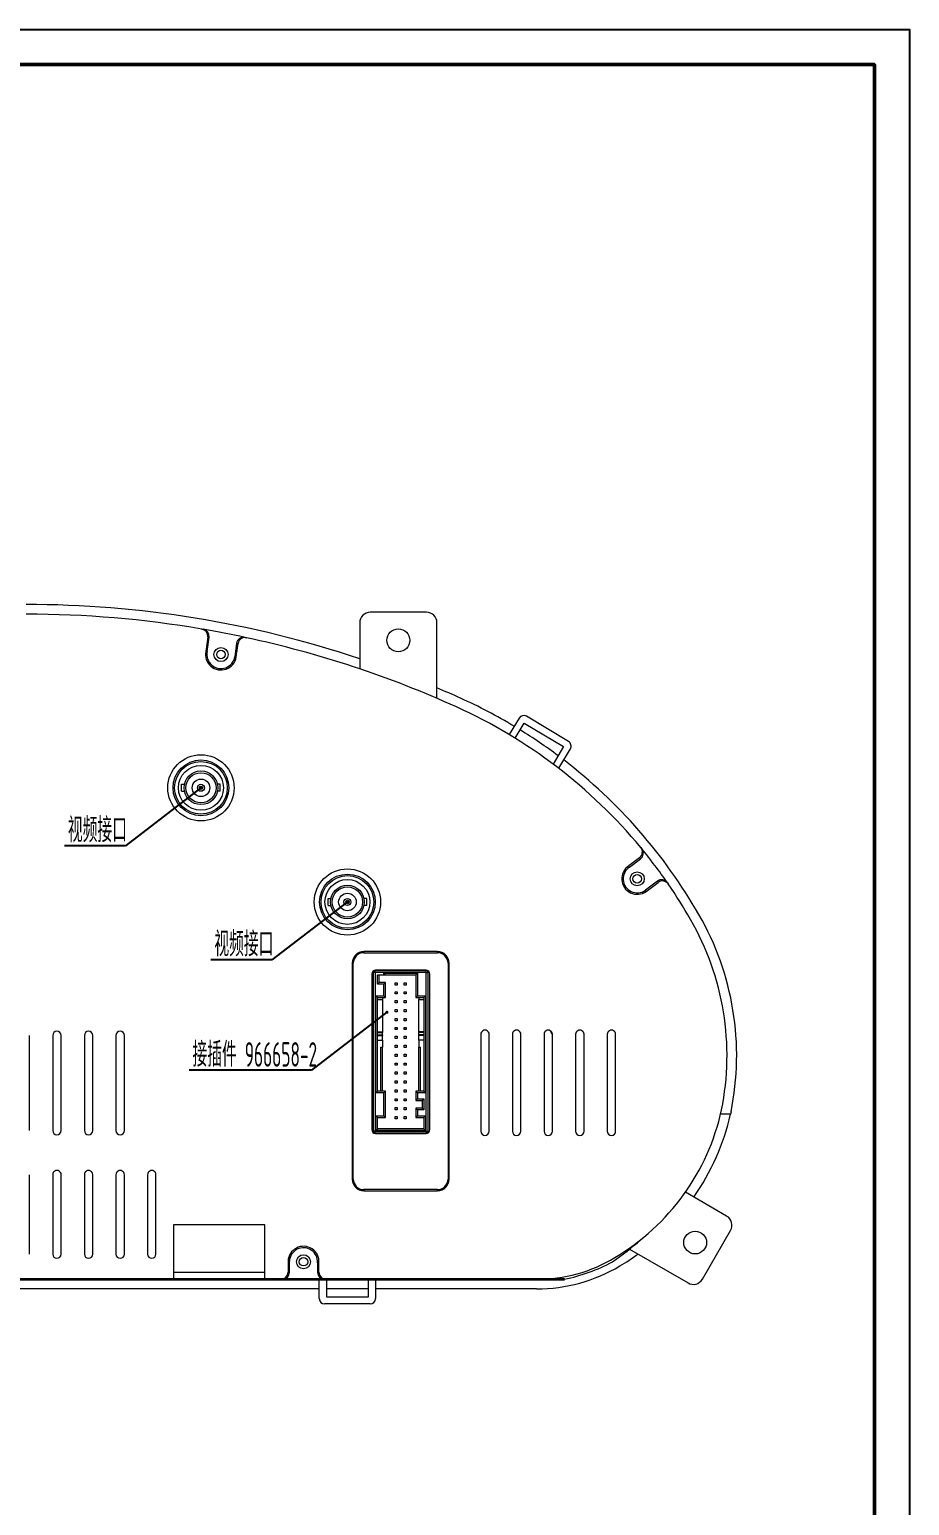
# Model space of a CAD drawing. Header units: millimetres. Extents: x 2768 to 3957, y 940 to 1781.
# Drawn here: x 3707 to 3957.5, y 1360.7 to 1781.2 of the extents above; entities that cross this region are included whole.
import ezdxf

# ---------------------------------------------------------------- set-up
doc = ezdxf.new("R2010")
doc.units = ezdxf.units.MM
for name, color, linetype, lineweight in [('文字标注', 3, 'Continuous', 25), ('粗实线', 7, 'Continuous', 50), ('细实线', 4, 'Continuous', 25)]:
    doc.layers.add(name, color=color, linetype=linetype, lineweight=lineweight)
doc.styles.add('SGW', font='gbenor.shx', dxfattribs={"width": 0.6, "bigfont": 'hztxt.shx'})
doc.dimstyles.new('线性', dxfattribs={"dimtxt": 7, "dimasz": 3.5, "dimexe": 1.25, "dimexo": 0.625, "dimtad": 1, "dimdsep": 46, "dimtxsty": 'SGW', "dimcen": 2.5, "dimadec": 0, "dimazin": 0, "dimtfac": 1, "dimtmove": 0, "dimatfit": 3, "dimfxl": 0, "dimarcsym": 0})

msp = doc.modelspace()

# ---------------------------------------------------------------- linework, layer by layer
at = {"layer": '粗实线', "color": 7, "lineweight": 0}
for p, q in [((3819.951, 1615.225), (3803.951, 1615.225)), ((3800.951, 1612.225), (3800.951, 1599.09)), ((3822.951, 1590.687), (3822.951, 1612.225)), ((3756.021, 1610.43), (3756.428, 1610.36)), ((3757.667, 1608.202), (3757.131, 1604.062)), ((3757.536, 1603.994), (3758.072, 1608.132)), ((3758.072, 1608.132), (3757.667, 1608.202)), ((3765.896, 1606.367), (3765.4, 1602.535)), ((3766.299, 1606.281), (3765.896, 1606.367)), ((3768.299, 1608.066), (3768.704, 1607.979)), ((3757.131, 1604.062), (3757.536, 1603.994)), ((3765.806, 1602.476), (3765.4, 1602.535)), ((3765.806, 1602.476), (3766.299, 1606.281)), ((3860.414, 1578.395), (3848.401, 1585.585)), ((3846.344, 1585.069), (3843.528, 1580.364)), ((3845.236, 1579.323), (3847.803, 1583.612)), ((3847.803, 1583.612), (3858.958, 1576.936)), ((3858.958, 1576.936), (3855.991, 1571.979)), ((3857.593, 1570.761), (3860.931, 1576.338)), ((3750.253, 1565.203), (3750.253, 1566.203)), ((3750.253, 1566.203), (3751.059, 1566.203)), ((3750.253, 1564.203), (3750.253, 1565.203)), ((3761.253, 1566.203), (3760.448, 1566.203)), ((3761.253, 1565.203), (3761.253, 1566.203)), ((3761.253, 1564.203), (3761.253, 1565.203)), ((3750.253, 1564.203), (3751.059, 1564.203)), ((3761.253, 1564.203), (3760.448, 1564.203)), ((3880.957, 1548.171), (3881.222, 1547.85)), ((3880.624, 1545.302), (3877.555, 1542.977)), ((3877.79, 1542.641), (3880.885, 1544.985)), ((3880.885, 1544.985), (3880.624, 1545.302)), ((3877.555, 1542.977), (3877.79, 1542.641)), ((3885.692, 1538.608), (3882.264, 1536.011)), ((3882.506, 1535.68), (3882.264, 1536.011)), ((3882.506, 1535.68), (3885.925, 1538.27)), ((3885.925, 1538.27), (3885.692, 1538.608)), ((3888.545, 1538.151), (3888.781, 1537.808)), ((3791.951, 1532.675), (3791.951, 1533.675)), ((3791.951, 1533.675), (3792.756, 1533.675)), ((3791.951, 1531.675), (3791.951, 1532.675)), ((3791.951, 1531.675), (3792.756, 1531.675)), ((3802.951, 1533.675), (3802.146, 1533.675)), ((3802.951, 1531.675), (3802.146, 1531.675)), ((3802.951, 1532.675), (3802.951, 1533.675)), ((3802.951, 1531.675), (3802.951, 1532.675)), ((3823.101, 1518.539), (3802.101, 1518.539)), ((3802.101, 1518.539), (3802.101, 1518.225)), ((3802.101, 1518.225), (3823.101, 1518.225)), ((3823.101, 1518.225), (3823.101, 1518.539)), ((3798.787, 1515.225), (3798.787, 1453.725)), ((3799.101, 1515.225), (3798.787, 1515.225)), ((3799.101, 1453.725), (3799.101, 1515.225)), ((3826.101, 1515.225), (3826.101, 1453.725)), ((3826.416, 1515.225), (3826.101, 1515.225)), ((3826.416, 1453.725), (3826.416, 1515.225)), ((3804.401, 1512.225), (3804.401, 1467.725)), ((3804.809, 1513.031), (3804.809, 1512.581)), ((3805.309, 1512.581), (3804.809, 1512.581)), ((3804.809, 1512.581), (3804.809, 1467.381)), ((3805.309, 1513.22), (3805.309, 1513.081)), ((3805.309, 1512.581), (3805.309, 1513.081)), ((3819.909, 1513.081), (3805.309, 1513.081)), ((3819.909, 1512.581), (3805.309, 1512.581)), ((3805.309, 1512.581), (3805.309, 1467.381)), ((3819.901, 1513.225), (3805.401, 1513.225)), ((3806.009, 1509.281), (3806.009, 1511.881)), ((3806.009, 1511.881), (3807.809, 1511.881)), ((3806.509, 1509.781), (3806.009, 1509.281)), ((3806.509, 1509.781), (3806.509, 1511.881)), ((3808.309, 1509.781), (3806.509, 1509.781)), ((3807.809, 1511.881), (3807.809, 1512.381)), ((3807.809, 1512.381), (3817.409, 1512.381)), ((3807.809, 1512.381), (3808.309, 1511.881)), ((3807.809, 1511.881), (3808.309, 1511.881)), ((3808.309, 1509.781), (3807.809, 1509.281)), ((3808.309, 1511.881), (3816.909, 1511.881)), ((3808.309, 1505.481), (3808.309, 1509.781)), ((3811.024, 1509.016), (3811.024, 1509.646)), ((3811.024, 1509.646), (3811.654, 1509.646)), ((3811.654, 1509.646), (3811.654, 1509.016)), ((3813.564, 1509.016), (3813.564, 1509.646)), ((3813.564, 1509.646), (3814.194, 1509.646)), ((3814.194, 1509.646), (3814.194, 1509.016)), ((3817.409, 1512.381), (3816.909, 1511.881)), ((3816.909, 1511.881), (3816.909, 1505.481)), ((3817.409, 1512.381), (3817.409, 1505.981)), ((3819.909, 1513.224), (3819.909, 1513.081)), ((3819.909, 1512.581), (3819.909, 1513.081)), ((3819.909, 1467.381), (3819.909, 1512.581)), ((3819.909, 1512.581), (3820.409, 1512.581)), ((3820.409, 1512.581), (3820.409, 1513.086)), ((3820.409, 1467.381), (3820.409, 1512.581)), ((3820.901, 1467.725), (3820.901, 1512.225)), ((3805.509, 1478.281), (3805.509, 1505.981)), ((3805.509, 1505.981), (3807.809, 1505.981)), ((3805.509, 1505.981), (3806.009, 1505.481)), ((3807.809, 1509.281), (3806.009, 1509.281)), ((3806.009, 1478.781), (3806.009, 1505.481)), ((3806.009, 1505.481), (3808.309, 1505.481)), ((3807.46, 1505.481), (3807.46, 1504.937)), ((3807.809, 1505.981), (3807.809, 1509.281)), ((3807.809, 1505.981), (3808.309, 1505.481)), ((3811.654, 1509.016), (3811.024, 1509.016)), ((3811.024, 1507.106), (3811.654, 1507.106)), ((3811.024, 1506.476), (3811.024, 1507.106)), ((3811.654, 1506.476), (3811.024, 1506.476)), ((3811.654, 1507.106), (3811.654, 1506.476)), ((3814.194, 1509.016), (3813.564, 1509.016)), ((3813.564, 1506.476), (3813.564, 1507.106)), ((3813.564, 1507.106), (3814.194, 1507.106)), ((3814.194, 1506.476), (3813.564, 1506.476)), ((3814.194, 1507.106), (3814.194, 1506.476)), ((3816.909, 1505.481), (3817.409, 1505.981)), ((3816.909, 1505.481), (3819.21, 1505.481)), ((3817.409, 1505.981), (3819.71, 1505.981)), ((3817.759, 1505.481), (3817.759, 1504.937)), ((3819.21, 1505.481), (3819.71, 1505.981)), ((3819.21, 1505.481), (3819.21, 1478.781)), ((3819.71, 1505.981), (3819.71, 1478.281)), ((3806.009, 1504.937), (3807.46, 1504.937)), ((3807.46, 1504.937), (3807.46, 1495.676)), ((3811.024, 1503.936), (3811.024, 1504.566)), ((3811.024, 1504.566), (3811.654, 1504.566)), ((3811.654, 1503.936), (3811.024, 1503.936)), ((3811.024, 1501.396), (3811.024, 1502.026)), ((3811.024, 1502.026), (3811.654, 1502.026)), ((3811.654, 1501.396), (3811.024, 1501.396)), ((3811.654, 1504.566), (3811.654, 1503.936)), ((3811.654, 1502.026), (3811.654, 1501.396)), ((3813.564, 1504.566), (3814.194, 1504.566)), ((3813.564, 1503.936), (3813.564, 1504.566)), ((3814.194, 1503.936), (3813.564, 1503.936)), ((3813.564, 1501.396), (3813.564, 1502.026)), ((3813.564, 1502.026), (3814.194, 1502.026)), ((3814.194, 1501.396), (3813.564, 1501.396)), ((3814.194, 1504.566), (3814.194, 1503.936)), ((3814.194, 1502.026), (3814.194, 1501.396)), ((3817.759, 1495.676), (3817.759, 1504.937)), ((3817.759, 1504.937), (3819.21, 1504.937)), ((3811.024, 1498.856), (3811.024, 1499.486)), ((3811.024, 1499.486), (3811.654, 1499.486)), ((3811.654, 1498.856), (3811.024, 1498.856)), ((3811.654, 1499.486), (3811.654, 1498.856)), ((3813.564, 1498.856), (3813.564, 1499.486)), ((3813.564, 1499.486), (3814.194, 1499.486)), ((3814.194, 1498.856), (3813.564, 1498.856)), ((3814.194, 1499.486), (3814.194, 1498.856)), ((3706.951, 1467.575), (3706.951, 1494.675)), ((3713.551, 1494.675), (3713.551, 1467.575)), ((3715.951, 1467.575), (3715.951, 1494.675)), ((3722.551, 1494.675), (3722.551, 1467.575)), ((3724.951, 1467.575), (3724.951, 1494.675)), ((3731.551, 1494.675), (3731.551, 1467.575)), ((3733.951, 1467.575), (3733.951, 1494.675)), ((3806.009, 1495.676), (3807.46, 1495.676)), ((3806.009, 1495.531), (3807.46, 1495.531)), ((3806.009, 1494.842), (3807.46, 1494.842)), ((3806.009, 1494.681), (3807.46, 1494.681)), ((3806.009, 1493.281), (3807.46, 1493.281)), ((3807.46, 1495.676), (3807.46, 1495.531)), ((3807.46, 1494.842), (3807.46, 1495.531)), ((3807.46, 1494.842), (3807.46, 1494.681)), ((3807.46, 1493.281), (3807.46, 1494.681)), ((3807.46, 1493.281), (3807.46, 1491.281)), ((3811.024, 1496.316), (3811.024, 1496.946)), ((3811.024, 1496.946), (3811.654, 1496.946)), ((3811.654, 1496.316), (3811.024, 1496.316)), ((3811.024, 1493.776), (3811.024, 1494.406)), ((3811.024, 1494.406), (3811.654, 1494.406)), ((3811.654, 1493.776), (3811.024, 1493.776)), ((3811.654, 1496.946), (3811.654, 1496.316)), ((3811.654, 1494.406), (3811.654, 1493.776)), ((3813.564, 1496.316), (3813.564, 1496.946)), ((3813.564, 1496.946), (3814.194, 1496.946)), ((3814.194, 1496.316), (3813.564, 1496.316)), ((3813.564, 1494.406), (3814.194, 1494.406)), ((3813.564, 1493.776), (3813.564, 1494.406)), ((3814.194, 1493.776), (3813.564, 1493.776)), ((3814.194, 1496.946), (3814.194, 1496.316)), ((3814.194, 1494.406), (3814.194, 1493.776)), ((3817.759, 1495.676), (3817.759, 1495.531)), ((3819.21, 1495.676), (3817.759, 1495.676)), ((3817.759, 1494.842), (3817.759, 1495.531)), ((3819.21, 1495.531), (3817.759, 1495.531)), ((3817.759, 1494.842), (3817.759, 1494.681)), ((3819.21, 1494.842), (3817.759, 1494.842)), ((3817.759, 1493.281), (3817.759, 1494.681)), ((3819.21, 1494.681), (3817.759, 1494.681)), ((3819.21, 1493.281), (3817.759, 1493.281)), ((3817.759, 1493.281), (3817.759, 1491.281)), ((3835.416, 1494.975), (3835.416, 1467.375)), ((3837.816, 1467.375), (3837.816, 1494.975)), ((3844.416, 1494.975), (3844.416, 1467.375)), ((3846.816, 1467.375), (3846.816, 1494.975)), ((3853.416, 1494.975), (3853.416, 1467.375)), ((3855.816, 1467.375), (3855.816, 1494.975)), ((3862.416, 1494.975), (3862.416, 1467.375)), ((3864.816, 1467.375), (3864.816, 1494.975)), ((3871.416, 1494.975), (3871.416, 1467.375)), ((3873.816, 1467.375), (3873.816, 1494.975)), ((3806.96, 1478.781), (3806.96, 1491.281)), ((3806.96, 1491.281), (3807.46, 1491.281)), ((3807.46, 1478.781), (3807.46, 1491.281)), ((3811.024, 1491.236), (3811.024, 1491.866)), ((3811.024, 1491.866), (3811.654, 1491.866)), ((3811.654, 1491.236), (3811.024, 1491.236)), ((3811.024, 1488.696), (3811.024, 1489.326)), ((3811.024, 1489.326), (3811.654, 1489.326)), ((3811.654, 1488.696), (3811.024, 1488.696)), ((3811.654, 1491.866), (3811.654, 1491.236)), ((3811.654, 1489.326), (3811.654, 1488.696)), ((3813.564, 1491.236), (3813.564, 1491.866)), ((3813.564, 1491.866), (3814.194, 1491.866)), ((3814.194, 1491.236), (3813.564, 1491.236)), ((3813.564, 1488.696), (3813.564, 1489.326)), ((3813.564, 1489.326), (3814.194, 1489.326)), ((3814.194, 1488.696), (3813.564, 1488.696)), ((3814.194, 1491.866), (3814.194, 1491.236)), ((3814.194, 1489.326), (3814.194, 1488.696)), ((3817.759, 1491.281), (3818.259, 1491.281)), ((3817.759, 1478.781), (3817.759, 1491.281)), ((3818.259, 1478.781), (3818.259, 1491.281)), ((3811.024, 1486.156), (3811.024, 1486.786)), ((3811.024, 1486.786), (3811.654, 1486.786)), ((3811.654, 1486.156), (3811.024, 1486.156)), ((3811.654, 1486.786), (3811.654, 1486.156)), ((3813.564, 1486.156), (3813.564, 1486.786)), ((3813.564, 1486.786), (3814.194, 1486.786)), ((3814.194, 1486.156), (3813.564, 1486.156)), ((3814.194, 1486.786), (3814.194, 1486.156)), ((3811.024, 1483.616), (3811.024, 1484.246)), ((3811.024, 1484.246), (3811.654, 1484.246)), ((3811.654, 1483.616), (3811.024, 1483.616)), ((3811.024, 1481.076), (3811.024, 1481.706)), ((3811.024, 1481.706), (3811.654, 1481.706)), ((3811.654, 1481.076), (3811.024, 1481.076)), ((3811.654, 1484.246), (3811.654, 1483.616)), ((3811.654, 1481.706), (3811.654, 1481.076)), ((3813.564, 1483.616), (3813.564, 1484.246)), ((3813.564, 1484.246), (3814.194, 1484.246)), ((3814.194, 1483.616), (3813.564, 1483.616)), ((3813.564, 1481.076), (3813.564, 1481.706)), ((3813.564, 1481.706), (3814.194, 1481.706)), ((3814.194, 1481.076), (3813.564, 1481.076)), ((3814.194, 1484.246), (3814.194, 1483.616)), ((3814.194, 1481.706), (3814.194, 1481.076)), ((3806.009, 1478.781), (3805.509, 1478.281)), ((3807.809, 1478.281), (3805.509, 1478.281)), ((3808.309, 1478.781), (3806.009, 1478.781)), ((3808.309, 1478.781), (3807.809, 1478.281)), ((3807.809, 1471.781), (3807.809, 1478.281)), ((3808.309, 1471.281), (3808.309, 1478.781)), ((3811.024, 1478.536), (3811.024, 1479.166)), ((3811.024, 1479.166), (3811.654, 1479.166)), ((3811.654, 1478.536), (3811.024, 1478.536)), ((3811.024, 1475.996), (3811.024, 1476.626)), ((3811.024, 1476.626), (3811.654, 1476.626)), ((3811.654, 1475.996), (3811.024, 1475.996)), ((3811.654, 1479.166), (3811.654, 1478.536)), ((3811.654, 1476.626), (3811.654, 1475.996)), ((3813.564, 1479.166), (3814.194, 1479.166)), ((3813.564, 1478.536), (3813.564, 1479.166)), ((3814.194, 1478.536), (3813.564, 1478.536)), ((3813.564, 1475.996), (3813.564, 1476.626)), ((3813.564, 1476.626), (3814.194, 1476.626)), ((3814.194, 1475.996), (3813.564, 1475.996)), ((3814.194, 1479.166), (3814.194, 1478.536)), ((3814.194, 1476.626), (3814.194, 1475.996)), ((3819.21, 1478.781), (3816.909, 1478.781)), ((3816.909, 1478.781), (3817.409, 1478.281)), ((3816.909, 1478.781), (3816.909, 1476.081)), ((3816.909, 1476.081), (3817.409, 1476.581)), ((3816.909, 1476.081), (3818.71, 1476.081)), ((3819.71, 1478.281), (3817.409, 1478.281)), ((3817.409, 1478.281), (3817.409, 1476.581)), ((3817.409, 1476.581), (3819.21, 1476.581)), ((3818.71, 1476.081), (3819.21, 1476.581)), ((3818.71, 1476.081), (3818.71, 1473.981)), ((3819.21, 1478.781), (3819.71, 1478.281)), ((3819.21, 1476.581), (3819.21, 1473.481)), ((3805.509, 1467.581), (3805.509, 1471.781)), ((3805.509, 1471.781), (3807.809, 1471.781)), ((3806.009, 1471.281), (3805.509, 1471.781)), ((3808.309, 1471.281), (3807.809, 1471.781)), ((3811.024, 1473.456), (3811.024, 1474.086)), ((3811.024, 1474.086), (3811.654, 1474.086)), ((3811.654, 1473.456), (3811.024, 1473.456)), ((3811.654, 1474.086), (3811.654, 1473.456)), ((3813.564, 1473.456), (3813.564, 1474.086)), ((3813.564, 1474.086), (3814.194, 1474.086)), ((3814.194, 1473.456), (3813.564, 1473.456)), ((3814.194, 1474.086), (3814.194, 1473.456)), ((3818.71, 1473.981), (3816.909, 1473.981)), ((3817.409, 1473.481), (3816.909, 1473.981)), ((3816.909, 1473.981), (3816.909, 1471.281)), ((3816.909, 1471.281), (3817.409, 1471.781)), ((3819.21, 1473.481), (3817.409, 1473.481)), ((3817.409, 1473.481), (3817.409, 1471.781)), ((3817.409, 1471.781), (3819.71, 1471.781)), ((3818.71, 1473.981), (3819.21, 1473.481)), ((3819.21, 1471.281), (3819.71, 1471.781)), ((3819.71, 1471.781), (3819.71, 1467.581)), ((3906.514, 1472.227), (3903.689, 1472.227)), ((3906.662, 1472.887), (3906.514, 1472.227)), ((3806.009, 1468.081), (3805.509, 1467.581)), ((3819.71, 1467.581), (3805.509, 1467.581)), ((3806.009, 1468.081), (3806.009, 1471.281)), ((3806.009, 1471.281), (3808.309, 1471.281)), ((3819.21, 1468.081), (3806.009, 1468.081)), ((3811.024, 1470.916), (3811.024, 1471.546)), ((3811.024, 1471.546), (3811.654, 1471.546)), ((3811.654, 1470.916), (3811.024, 1470.916)), ((3811.654, 1471.546), (3811.654, 1470.916)), ((3813.564, 1470.916), (3813.564, 1471.546)), ((3813.564, 1471.546), (3814.194, 1471.546)), ((3814.194, 1470.916), (3813.564, 1470.916)), ((3814.194, 1471.546), (3814.194, 1470.916)), ((3816.909, 1471.281), (3819.21, 1471.281)), ((3819.21, 1471.281), (3819.21, 1468.081)), ((3819.21, 1468.081), (3819.71, 1467.581)), ((3805.309, 1467.381), (3804.809, 1467.381)), ((3804.809, 1467.381), (3804.809, 1466.919)), ((3805.309, 1467.381), (3819.909, 1467.381)), ((3805.309, 1466.881), (3805.309, 1467.381)), ((3805.309, 1466.881), (3819.909, 1466.881)), ((3805.31, 1466.729), (3805.31, 1466.881)), ((3805.401, 1466.725), (3819.901, 1466.725)), ((3819.909, 1467.381), (3820.409, 1467.381)), ((3819.909, 1467.381), (3819.909, 1466.881)), ((3819.909, 1466.725), (3819.909, 1466.881)), ((3820.409, 1466.864), (3820.409, 1467.381)), ((3706.951, 1432.375), (3706.951, 1454.975)), ((3713.551, 1454.975), (3713.551, 1432.375)), ((3715.951, 1432.375), (3715.951, 1454.975)), ((3722.551, 1454.975), (3722.551, 1432.375)), ((3724.951, 1432.375), (3724.951, 1454.975)), ((3731.551, 1454.975), (3731.551, 1432.375)), ((3733.951, 1432.375), (3733.951, 1454.975)), ((3740.551, 1454.975), (3740.551, 1432.375)), ((3742.951, 1432.375), (3742.951, 1454.975)), ((3798.787, 1453.725), (3799.101, 1453.725)), ((3826.101, 1453.725), (3826.416, 1453.725)), ((3823.101, 1450.725), (3802.101, 1450.725)), ((3802.101, 1450.725), (3802.101, 1450.41)), ((3802.101, 1450.41), (3823.101, 1450.41)), ((3823.101, 1450.41), (3823.101, 1450.725)), ((3905.417, 1443.18), (3893.653, 1449.974)), ((3747.951, 1440.675), (3747.951, 1425.175)), ((3773.951, 1440.675), (3747.951, 1440.675)), ((3773.951, 1425.175), (3773.951, 1440.675)), ((3898.512, 1425.226), (3906.514, 1439.081)), ((3780.543, 1430.308), (3780.543, 1427.175)), ((3780.543, 1430.308), (3780.953, 1430.302)), ((3780.953, 1427.175), (3780.953, 1430.302)), ((3789.349, 1429.85), (3788.939, 1429.865)), ((3788.939, 1429.865), (3788.939, 1427.175)), ((3789.349, 1427.175), (3789.349, 1429.85)), ((3877.772, 1433.741), (3894.413, 1424.129)), ((3747.951, 1427.175), (3773.951, 1427.175)), ((3780.543, 1427.175), (3780.953, 1427.175)), ((3788.939, 1427.175), (3789.349, 1427.175)), ((3789.451, 1422.425), (3622.451, 1422.425)), ((3789.451, 1422.425), (3622.451, 1422.425)), ((3747.951, 1425.175), (3651.551, 1425.175)), ((3747.951, 1425.175), (3773.951, 1425.175)), ((3778.543, 1425.175), (3773.951, 1425.175)), ((3778.953, 1425.175), (3778.543, 1425.175)), ((3778.953, 1425.175), (3790.939, 1425.175)), ((3789.451, 1419.675), (3789.451, 1425.175)), ((3791.35, 1425.175), (3790.939, 1425.175)), ((3851.321, 1425.175), (3791.35, 1425.175)), ((3791.451, 1425.175), (3791.451, 1420.175)), ((3803.451, 1422.425), (3791.451, 1422.425)), ((3803.451, 1422.425), (3791.451, 1422.425)), ((3803.451, 1420.175), (3803.451, 1425.175)), ((3805.451, 1425.175), (3805.451, 1419.675)), ((3851.321, 1422.425), (3805.451, 1422.425)), ((3851.069, 1422.425), (3805.451, 1422.425)), ((3803.951, 1418.175), (3790.951, 1418.175)), ((3791.451, 1420.175), (3803.451, 1420.175))]:
    msp.add_line(p, q, dxfattribs=at)
at = {"layer": '粗实线', "color": 7, "lineweight": 35}
msp.add_line((3552.925, 1425.175), (3859.223, 1425.175), dxfattribs=at)
at = {"layer": '粗实线'}
msp.add_lwpolyline([(2793.457, 1771.241), (3947.457, 1771.241), (3947.457, 950.241), (2793.457, 950.241)], dxfattribs=at)
at = {"layer": '粗实线', "color": 7, "lineweight": 0}
for centre, radius in [((3811.951, 1607.225), 3.25), ((3761.451, 1603.175), 2), ((3761.451, 1603.175), 1.2), ((3755.753, 1565.203), 9.437), ((3755.753, 1565.203), 7.937), ((3755.753, 1565.203), 7.5), ((3755.753, 1565.203), 6.4), ((3755.753, 1565.203), 4.8), ((3755.753, 1565.203), 4.3), ((3755.753, 1565.203), 2.5), ((3755.753, 1565.203), 1), ((3755.753, 1565.203), 1), ((3755.753, 1565.203), 0.5), ((3797.451, 1532.675), 9.437), ((3797.451, 1532.675), 7.937), ((3797.451, 1532.675), 7.5), ((3797.451, 1532.675), 6.4), ((3879.951, 1539.275), 2), ((3879.951, 1539.275), 1.2), ((3797.451, 1532.675), 4.8), ((3797.451, 1532.675), 4.3), ((3797.451, 1532.675), 2.5), ((3797.451, 1532.675), 1), ((3797.451, 1532.675), 1), ((3797.451, 1532.675), 0.5), ((3896.451, 1435.655), 3.25), ((3784.951, 1430.175), 2), ((3784.951, 1430.175), 1.2)]:
    msp.add_circle(centre, radius, dxfattribs=at)
for centre, radius, start, end in [((3705.967, 1317.425), 300, 71.54168, 90.00304), ((3803.951, 1612.225), 3, 90, 180.00001), ((3819.951, 1612.225), 3, 0, 90), ((3705.967, 1317.425), 297.25, 80.30587, 90.00306), ((3755.684, 1608.458), 2, 352.62753, 80.30529), ((3705.967, 1317.425), 297.25, 77.89545, 80.22621), ((3756.088, 1608.389), 2, 352.62914, 80.22722), ((3767.88, 1606.11), 2, 77.89265, 172.61167), ((3768.282, 1606.024), 2, 77.81186, 172.61085), ((3705.967, 1317.425), 297.25, 65.65104, 77.81558), ((3761.451, 1603.175), 4.41, 168.39079, 350.88467), ((3761.451, 1603.175), 4, 168.17919, 350.79791), ((3705.967, 1317.425), 300, 65.65101, 67.04874), ((3768.144, 1454.865), 149.15, 59.00917, 65.64339), ((3768.144, 1454.865), 146.4, 39.59338, 65.64332), ((3847.631, 1584.298), 1.5, 59.0988, 149.09879), ((3768.144, 1454.865), 149.15, 53.23688, 58.24097), ((3859.644, 1577.108), 1.5, 329.0988, 59.0988), ((3768.144, 1454.865), 149.15, 29.84279, 52.46398), ((3879.416, 1546.896), 2, 307.14782, 39.59442), ((3879.677, 1546.579), 2, 307.14932, 39.43286), ((3768.144, 1454.865), 146.4, 34.67301, 39.43048), ((3879.951, 1539.275), 4.41, 122.91159, 305.40532), ((3879.951, 1539.275), 4, 122.69999, 305.31856), ((3886.9, 1537.013), 2, 34.67197, 127.13172), ((3887.133, 1536.675), 2, 34.50757, 127.13035), ((3768.144, 1454.865), 146.4, 29.84185, 34.51009), ((3827.716, 1488.881), 77.8, 348.56325, 29.94333), ((3827.716, 1488.881), 80.55, 348.54662, 29.9416), ((3802.101, 1515.225), 3.314, 90, 180.00001), ((3802.101, 1515.225), 3, 90, 179.99999), ((3823.101, 1515.225), 3.314, 0, 90), ((3823.101, 1515.225), 3, 360, 90), ((3805.401, 1512.225), 1, 90, 180.00001), ((3805.309, 1512.581), 0.5, 90, 180.00001), ((3806.641, 1512.592), 1.831, 164.67944, 180.34861), ((3819.901, 1512.225), 1, 0, 90), ((3819.909, 1512.581), 0.5, 0, 90), ((3819.909, 1512.576), 0.505, 80.85701, 89.96776), ((3818.625, 1512.597), 1.785, 359.48527, 17.38402), ((3714.751, 1494.675), 1.2, 360, 179.99999), ((3723.751, 1494.675), 1.2, 360, 179.99999), ((3732.751, 1494.675), 1.2, 360, 179.99999), ((3836.616, 1494.975), 1.2, 0, 180.00001), ((3845.616, 1494.975), 1.2, 0, 180.00001), ((3854.616, 1494.975), 1.2, 0, 180.00001), ((3857.459, 1496.441), 2.25, 191.54019, 223.0991), ((3863.616, 1494.975), 1.2, 0, 180.00001), ((3872.616, 1494.975), 1.2, 0, 180.00001), ((3840.1, 1487.513), 65.4, 300.81392, 347.58731), ((3840.1, 1487.513), 68.15, 325.17403, 347.03881), ((3714.751, 1467.575), 1.2, 180.00001, 0), ((3723.751, 1467.575), 1.2, 180.00001, 0), ((3732.751, 1467.575), 1.2, 180.00001, 0), ((3805.401, 1467.725), 1, 180.00001, 270), ((3819.901, 1467.725), 1, 270, 0), ((3805.309, 1467.381), 0.5, 180.00001, 270), ((3806.627, 1467.368), 1.818, 179.60443, 195.87285), ((3805.309, 1467.38), 0.499, 253.99977, 270.01902), ((3819.909, 1467.381), 0.5, 270, 0), ((3819.909, 1467.382), 0.501, 270.01804, 282.78226), ((3818.629, 1467.364), 1.78, 342.11783, 0.54041), ((3836.616, 1467.375), 1.2, 180.00001, 0), ((3845.616, 1467.375), 1.2, 180.00001, 0), ((3854.616, 1467.375), 1.2, 180.00001, 0), ((3863.616, 1467.375), 1.2, 180.00001, 0), ((3872.616, 1467.375), 1.2, 180.00001, 0), ((3714.751, 1454.975), 1.2, 0, 180.00001), ((3723.751, 1454.975), 1.2, 0, 180.00001), ((3732.751, 1454.975), 1.2, 0, 180.00001), ((3741.751, 1454.975), 1.2, 0, 180.00001), ((3802.101, 1453.725), 3.314, 179.99999, 270), ((3802.101, 1453.725), 3, 180.00001, 270), ((3823.101, 1453.725), 3.314, 270, 360), ((3823.101, 1453.725), 3, 270, 360), ((3903.916, 1440.582), 3, 329.99042, 59.99043), ((3784.951, 1430.175), 4.41, 355.77148, 178.26418), ((3784.951, 1430.175), 4, 355.55985, 178.17734), ((3830.368, 1492.778), 75.713, 304.22386, 311.91523), ((3714.751, 1432.375), 1.2, 180.00001, 0), ((3723.751, 1432.375), 1.2, 180.00001, 0), ((3732.751, 1432.375), 1.2, 180.00001, 0), ((3741.751, 1432.375), 1.2, 180.00001, 0), ((3851.321, 1468.487), 43.312, 270, 300.95801), ((3847.982, 1477.385), 53.407, 282.15078, 297.87455), ((3840.1, 1487.513), 68.15, 300.81682, 305.98769), ((3778.543, 1427.175), 2, 269.99503, 359.99488), ((3778.953, 1427.175), 2, 269.99503, 359.99489), ((3790.939, 1427.175), 2, 180.00512, 270.00497), ((3791.35, 1427.175), 2, 180.0051, 270.00496), ((3851.321, 1468.487), 46.062, 270, 300.95369), ((3851.069, 1468.487), 46.062, 270, 270.04887), ((3895.914, 1426.727), 3, 239.99042, 329.99042), ((3790.951, 1419.675), 1.5, 180.0001, 270), ((3803.951, 1419.675), 1.5, 270, 359.9999)]:
    msp.add_arc(centre, radius, start, end, dxfattribs=at)
at = {"layer": '细实线'}
msp.add_lwpolyline([(2768.457, 1781.241), (3957.457, 1781.241), (3957.457, 940.241), (2768.457, 940.241)], close=True, dxfattribs=at)

# ---------------------------------------------------------------- texts
at = {"layer": '文字标注', "style": 'SGW', "width": 0.6}
for s, p in [('视频接口', (3717.868, 1549.698)), ('视频接口', (3759.568, 1517.198)), ('接插件 966658-2', (3753.337, 1485.75))]:
    msp.add_text(s, height=7, dxfattribs=at).set_placement(p)

# ---------------------------------------------------------------- leaders
at = {"layer": '文字标注'}
for points in [[(3755.753, 1565.203), (3734.271, 1548.714), (3716.872, 1548.714)], [(3797.453, 1532.703), (3775.971, 1516.214), (3758.572, 1516.214)], [(3808.695, 1501.255), (3787.212, 1484.765), (3752.414, 1484.765)]]:
    msp.add_leader(points, dimstyle='线性', override={"dimgap": 0.625, "dimtad": 0, "dimldrblk": 'DotSmall'}, dxfattribs=at)

doc.saveas('drawing.dxf')
